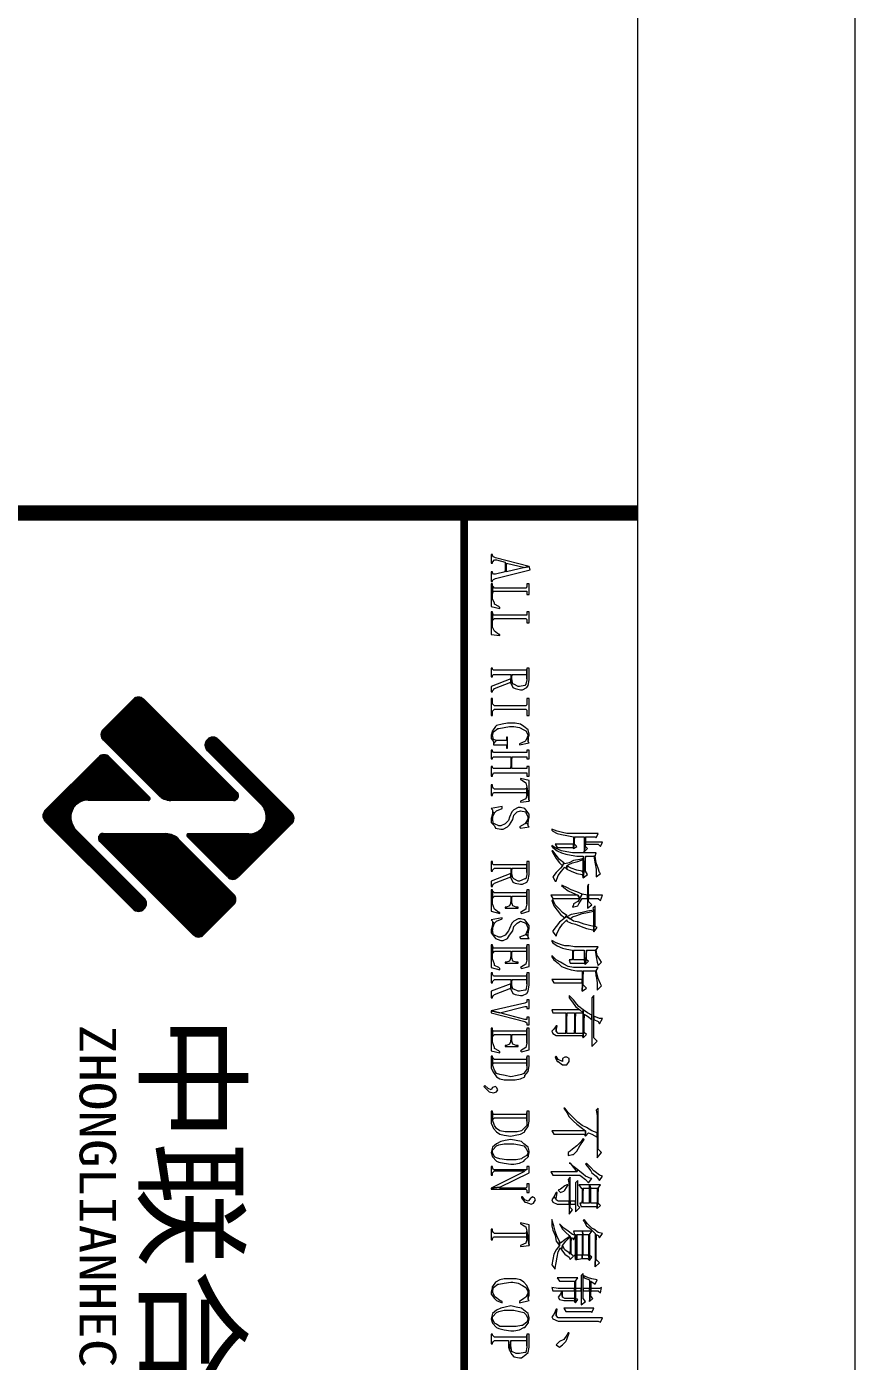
# Model space of a CAD drawing. Header units: millimetres. Extents: x -53295381 to 181933601, y -165 to 204541444.
# Drawn here: x 52267383 to 52286444, y 20964437 to 20995152 of the extents above; entities that cross this region are included whole.
import ezdxf

# ---------------------------------------------------------------- set-up
doc = ezdxf.new("R2010")
doc.units = ezdxf.units.MM
doc.header["$LTSCALE"] = 1000
doc.layers.add('PUB_TITLE', color=7, linetype='Continuous', lineweight=20)
doc.styles.add('图标黑体', font='simhei.ttf', dxfattribs={"width": 0.7})

# ---------------------------------------------------------------- blocks, each defined once
blk = doc.blocks.new('中联合创')
h = blk.add_hatch()
h.set_pattern_fill('ANSI31', color=140, scale=50, angle=359.98)
h.set_pattern_definition([(44.98, (-59145.75, -52060.4), (-56.107005, 56.14619), [])])
h.paths.add_polyline_path([(96680, -294568, 0.414214), (95973, -294568), (90944, -299594, 0.414214), (90943, -300333, 0.414222), (91681, -300333), (95378, -296639, -0.66944), (97426, -297493), (97410, -301633, 0.66944), (97581, -301704), (100345, -298942, 0.414214), (100345, -298235)])
h.paths.add_polyline_path([(95099, -298522, 0.66944), (94587, -298309), (88195, -304696, 0.414214), (88195, -305403), (90242, -307452, 0.414214), (90949, -307452), (94731, -303673, 0.198007), (95082, -302829)])
h = blk.add_hatch()
h.set_pattern_fill('ANSI31', color=152, scale=50)
h.set_pattern_definition([(45, (-59145.75, -52060.4), (-56.1266, 56.1266), [])])
h.paths.add_polyline_path([(102244, -298550, 0.414214), (101537, -298550), (97756, -302329, 0.198007), (97404, -303173), (97388, -307480, 0.66944), (97900, -307693), (104291, -301306, 0.414214), (104291, -300599)])
h.paths.add_polyline_path([(95076, -304369, 0.66944), (94906, -304298), (92142, -307060, 0.414214), (92142, -307767), (95806, -311434, 0.414214), (96514, -311434), (102532, -305420, 0.414214), (102532, -304681, 0.414222), (101794, -304680), (97109, -309363, -0.66944), (95061, -308509)])
at = {"color": 140}
for p, q in [((95973, -294568), (90944, -299594)), ((96680, -294568), (100345, -298235)), ((95378, -296639), (91681, -300333)), ((97426, -297493), (97410, -301633)), ((94587, -298309), (88195, -304696)), ((95099, -298522), (95082, -302829)), ((100345, -298942), (97581, -301704)), ((90943, -300333), (90943, -300333)), ((90949, -307452), (94731, -303673)), ((88195, -305403), (90242, -307452))]:
    blk.add_line(p, q, dxfattribs=at)
at = {"color": 152}
for p, q in [((101537, -298550), (97756, -302329)), ((104291, -300599), (102244, -298550)), ((97900, -307693), (104291, -301306)), ((97388, -307480), (97404, -303173)), ((92142, -307060), (94906, -304298)), ((95061, -308509), (95076, -304369)), ((97109, -309363), (101794, -304680)), ((96514, -311434), (102532, -305420)), ((101543, -305669), (101543, -305669)), ((95806, -311434), (92142, -307767))]:
    blk.add_line(p, q, dxfattribs=at)
at = {"color": 140}
for centre, radius, start, end in [((96326, -294921), 500, 44.98059, 134.98059), ((96226, -297488), 1200, 359.78089, 134.98059), ((94799, -298521), 300, 359.78089, 134.98059), ((99991, -298589), 500, 314.98059, 44.98059), ((91313, -299963), 522, 134.98059, 224.98059), ((91313, -299964), 522, 224.98059, 314.98059), ((97510, -301633), 100, 179.78089, 314.98059), ((93882, -302824), 1200, 314.98059, 359.78089), ((88549, -305050), 500, 134.98059, 224.98059), ((90596, -307098), 500, 224.98059, 314.98059)]:
    blk.add_arc(centre, radius, start, end, dxfattribs=at)
at = {"color": 152}
for centre, radius, start, end in [((101891, -298904), 500, 44.98059, 134.98059), ((103938, -300952), 500, 314.98059, 44.98059), ((98604, -303178), 1200, 134.98059, 179.78089), ((94976, -304369), 100, 359.78089, 134.98059), ((102163, -305050), 522, 44.98059, 134.98059), ((102163, -305050), 522, 314.98059, 44.98059), ((92495, -307413), 500, 134.98059, 224.98059), ((97688, -307481), 300, 179.78089, 314.98059), ((96261, -308514), 1200, 179.78089, 314.98059), ((96160, -311081), 500, 224.98059, 314.98059)]:
    blk.add_arc(centre, radius, start, end, dxfattribs=at)
at = {"layer": 'PUB_TITLE', "style": '图标黑体'}
for s, height, width, p in [('中联合创', 6000, 1.06, (109801, -304400)), ('ZHONGLIANHECHUANG', 2500, 1.15, (110471, -309084))]:
    blk.add_text(s, height=height, dxfattribs=dict(at, width=width)).set_placement(p)
blk = doc.blocks.new('6.0f')
at = {"layer": 'PUB_TITLE'}
for p, q in [((50783407.3, 21034825.1), (50783407.3, 21109075.1)), ((50782407.3, 21035825.1), (50782407.3, 21106575.1))]:
    blk.add_line(p, q, dxfattribs=at)
for points, const_width in [([(50782407.3, 21041825.1), (50742407.3, 21041825.1)], 70), ([(50781607.3, 21041825.1), (50781607.3, 21035825.1)], 35)]:
    blk.add_lwpolyline(points, dxfattribs=dict(at, const_width=const_width))
for points in [[(50742407.3, 21041825.1), (50742407.3, 21035825.1), (50782407.3, 21035825.1), (50782407.3, 21041825.1)], [(50781607.3, 21041825.1), (50781607.3, 21035825.1), (50782407.3, 21035825.1), (50782407.3, 21041825.1)]]:
    blk.add_lwpolyline(points, close=True, dxfattribs=at)
at = {"layer": 'PUB_TITLE', "lineweight": 0}
for points in [[(50781906.5, 21041579.3), (50781752.2, 21041619.1), (50781742.2, 21041624.1), (50781737.3, 21041629.1), (50781737.3, 21041634), (50781732.3, 21041634), (50781732.3, 21041594.2), (50781737.3, 21041594.2), (50781737.3, 21041599.2), (50781747.2, 21041609.2), (50781757.2, 21041609.2), (50781797, 21041599.2), (50781797, 21041554.4), (50781802, 21041594.2), (50781886.5, 21041574.3), (50781886.5, 21041574.3)], [(50781911.4, 21041564.4), (50781906.5, 21041579.3), (50781886.5, 21041574.3), (50781802, 21041554.4), (50781802, 21041594.2), (50781797, 21041554.4), (50781752.2, 21041544.5), (50781742.2, 21041544.5), (50781737.3, 21041549.4), (50781737.3, 21041554.4), (50781732.3, 21041554.4), (50781732.3, 21041509.6), (50781737.3, 21041509.6), (50781737.3, 21041514.6), (50781742.2, 21041519.6), (50781752.2, 21041524.6)], [(50781772.1, 21041390.2), (50781767.1, 21041395.2), (50781747.2, 21041405.1), (50781747.2, 21041410.1), (50781737.3, 21041430), (50781737.3, 21041454.9), (50781737.3, 21041489.7), (50781737.3, 21041499.7), (50781732.3, 21041499.7), (50781732.3, 21041395.2), (50781772.1, 21041385.2)], [(50781906.5, 21041449.9), (50781906.5, 21041499.7), (50781896.5, 21041499.7), (50781896.5, 21041489.7), (50781896.5, 21041484.8), (50781891.5, 21041479.8), (50781747.2, 21041479.8), (50781742.2, 21041484.8), (50781737.3, 21041489.7), (50781737.3, 21041454.9), (50781742.2, 21041464.9), (50781747.2, 21041464.9), (50781891.5, 21041464.9), (50781896.5, 21041464.9), (50781896.5, 21041454.9), (50781896.5, 21041449.9)], [(50781772.1, 21041265.8), (50781767.1, 21041265.8), (50781747.2, 21041280.7), (50781747.2, 21041280.7), (50781737.3, 21041300.6), (50781737.3, 21041330.5), (50781737.3, 21041365.3), (50781737.3, 21041370.3), (50781732.3, 21041370.3), (50781732.3, 21041265.8), (50781772.1, 21041260.8)], [(50781906.5, 21041320.5), (50781906.5, 21041370.3), (50781896.5, 21041370.3), (50781896.5, 21041365.3), (50781896.5, 21041355.4), (50781891.5, 21041355.4), (50781747.2, 21041355.4), (50781742.2, 21041355.4), (50781737.3, 21041365.3), (50781737.3, 21041330.5), (50781742.2, 21041335.5), (50781747.2, 21041340.4), (50781891.5, 21041340.4), (50781896.5, 21041335.5), (50781896.5, 21041330.5), (50781896.5, 21041320.5)], [(50781896.5, 21041106.6), (50781896.5, 21041101.6), (50781891.5, 21041101.6), (50781747.2, 21041101.6), (50781742.2, 21041101.6), (50781737.3, 21041106.6), (50781737.3, 21041111.5), (50781732.3, 21041111.5), (50781732.3, 21041071.7), (50781737.3, 21041071.7), (50781737.3, 21041076.7), (50781742.2, 21041081.7), (50781747.2, 21041081.7), (50781821.9, 21041081.7), (50781821.9, 21041061.8), (50781821.9, 21041046.9), (50781821.9, 21041041.9), (50781826.8, 21041081.7), (50781891.5, 21041081.7), (50781896.5, 21041081.7), (50781896.5, 21041076.7), (50781896.5, 21041061.8)], [(50781821.9, 21041046.9), (50781821.9, 21041061.8), (50781732.3, 21041027), (50781732.3, 21041002.1), (50781737.3, 21041002.1), (50781737.3, 21041007), (50781742.2, 21041012), (50781747.2, 21041017)], [(50781906.5, 21041056.8), (50781906.5, 21041111.5), (50781896.5, 21041111.5), (50781896.5, 21041106.6), (50781896.5, 21041061.8), (50781896.5, 21041056.8), (50781891.5, 21041036.9), (50781886.5, 21041031.9), (50781861.7, 21041027), (50781856.7, 21041027), (50781836.8, 21041036.9), (50781831.8, 21041036.9), (50781826.8, 21041061.8), (50781826.8, 21041081.7), (50781821.9, 21041041.9), (50781831.8, 21041022), (50781841.8, 21041017), (50781866.6, 21041012), (50781876.6, 21041012), (50781896.5, 21041022), (50781901.5, 21041031.9)], [(50781906.5, 21040892.6), (50781906.5, 21040972.2), (50781896.5, 21040972.2), (50781896.5, 21040947.3), (50781896.5, 21040942.4), (50781891.5, 21040937.4), (50781747.2, 21040937.4), (50781742.2, 21040942.4), (50781737.3, 21040947.3), (50781737.3, 21040972.2), (50781732.3, 21040972.2), (50781732.3, 21040892.6), (50781737.3, 21040892.6), (50781737.3, 21040912.5), (50781742.2, 21040917.5), (50781747.2, 21040922.5), (50781891.5, 21040922.5), (50781896.5, 21040917.5), (50781896.5, 21040912.5), (50781896.5, 21040892.6)], [(50781757.2, 21040778.1), (50781742.2, 21040783.1), (50781737.3, 21040803), (50781737.3, 21040822.9), (50781732.3, 21040803), (50781732.3, 21040788.1), (50781742.2, 21040773.2), (50781742.2, 21040773.2), (50781742.2, 21040763.2)], [(50781906.5, 21040803), (50781906.5, 21040808), (50781901.5, 21040827.9), (50781881.6, 21040842.8), (50781866.6, 21040852.8), (50781841.8, 21040857.8), (50781816.9, 21040857.8), (50781806.9, 21040857.8), (50781782, 21040852.8), (50781757.2, 21040847.8), (50781752.2, 21040842.8), (50781737.3, 21040822.9), (50781737.3, 21040803), (50781742.2, 21040818), (50781762.1, 21040832.9), (50781767.1, 21040832.9), (50781792, 21040837.9), (50781816.9, 21040842.8), (50781836.8, 21040842.8), (50781861.7, 21040837.9), (50781881.6, 21040827.9), (50781891.5, 21040822.9), (50781901.5, 21040803), (50781901.5, 21040778.1), (50781901.5, 21040788.1)], [(50781806.9, 21040743.3), (50781806.9, 21040793.1), (50781802, 21040793.1), (50781802, 21040788.1), (50781802, 21040778.1), (50781792, 21040778.1), (50781757.2, 21040778.1), (50781742.2, 21040763.2), (50781742.2, 21040758.2), (50781792, 21040758.2), (50781802, 21040758.2), (50781802, 21040748.3), (50781802, 21040743.3)], [(50781906.5, 21040768.2), (50781901.5, 21040773.2), (50781901.5, 21040778.1), (50781901.5, 21040803), (50781901.5, 21040803), (50781891.5, 21040778.1), (50781886.5, 21040773.2), (50781861.7, 21040763.2), (50781861.7, 21040758.2)], [(50781906.5, 21040693.5), (50781906.5, 21040733.4), (50781896.5, 21040733.4), (50781896.5, 21040733.4), (50781896.5, 21040723.4), (50781891.5, 21040723.4), (50781747.2, 21040723.4), (50781742.2, 21040723.4), (50781737.3, 21040728.4), (50781737.3, 21040733.4), (50781732.3, 21040733.4), (50781732.3, 21040693.5), (50781737.3, 21040693.5), (50781737.3, 21040698.5), (50781742.2, 21040703.5), (50781747.2, 21040703.5), (50781821.9, 21040703.5), (50781821.9, 21040648.8), (50781826.8, 21040703.5), (50781891.5, 21040703.5), (50781896.5, 21040703.5), (50781896.5, 21040693.5), (50781896.5, 21040693.5)], [(50781906.5, 21040613.9), (50781906.5, 21040658.7), (50781896.5, 21040658.7), (50781896.5, 21040658.7), (50781896.5, 21040648.8), (50781891.5, 21040648.8), (50781826.8, 21040648.8), (50781826.8, 21040703.5), (50781821.9, 21040648.8), (50781747.2, 21040648.8), (50781742.2, 21040648.8), (50781737.3, 21040653.7), (50781737.3, 21040658.7), (50781732.3, 21040658.7), (50781732.3, 21040613.9), (50781737.3, 21040613.9), (50781737.3, 21040618.9), (50781742.2, 21040628.9), (50781747.2, 21040628.9), (50781891.5, 21040628.9), (50781896.5, 21040628.9), (50781896.5, 21040618.9), (50781896.5, 21040613.9)], [(50781896.5, 21040564.2), (50781896.5, 21040559.2), (50781886.5, 21040554.2), (50781747.2, 21040554.2), (50781742.2, 21040559.2), (50781737.3, 21040564.2), (50781737.3, 21040574.1), (50781732.3, 21040574.1), (50781732.3, 21040524.4), (50781737.3, 21040524.4), (50781737.3, 21040529.3), (50781742.2, 21040539.3), (50781747.2, 21040539.3), (50781886.5, 21040539.3), (50781896.5, 21040539.3), (50781896.5, 21040529.3)], [(50781906.5, 21040499.5), (50781906.5, 21040594), (50781866.6, 21040604), (50781866.6, 21040599), (50781876.6, 21040594), (50781891.5, 21040584.1), (50781896.5, 21040564.2)], [(50781906.5, 21040499.5), (50781896.5, 21040564.2), (50781896.5, 21040529.3), (50781891.5, 21040509.4), (50781891.5, 21040509.4), (50781866.6, 21040499.5), (50781866.6, 21040494.5)], [(50781782, 21040464.6), (50781782, 21040474.6), (50781732.3, 21040464.6), (50781737.3, 21040459.7), (50781737.3, 21040449.7), (50781747.2, 21040444.7), (50781757.2, 21040454.7)], [(50781906.5, 21040424.8), (50781906.5, 21040439.8), (50781891.5, 21040459.7), (50781886.5, 21040464.6), (50781866.6, 21040469.6), (50781856.7, 21040469.6), (50781836.8, 21040459.7), (50781826.8, 21040449.7), (50781816.9, 21040424.8), (50781811.9, 21040409.9), (50781797, 21040395), (50781777.1, 21040385), (50781767.1, 21040385), (50781747.2, 21040395), (50781742.2, 21040395), (50781737.3, 21040419.9), (50781737.3, 21040439.8), (50781732.3, 21040419.9), (50781732.3, 21040400), (50781747.2, 21040385), (50781752.2, 21040375.1), (50781777.1, 21040370.1), (50781787, 21040370.1), (50781806.9, 21040380.1), (50781816.9, 21040390), (50781831.8, 21040414.9), (50781836.8, 21040434.8), (50781851.7, 21040449.7), (50781866.6, 21040454.7), (50781891.5, 21040449.7), (50781891.5, 21040444.7), (50781901.5, 21040424.8), (50781901.5, 21040404.9)], [(50781747.2, 21040444.7), (50781737.3, 21040449.7), (50781737.3, 21040439.8), (50781737.3, 21040419.9), (50781737.3, 21040424.8)], [(50781906.5, 21040380.1), (50781901.5, 21040385), (50781901.5, 21040390), (50781891.5, 21040400), (50781886.5, 21040395), (50781861.7, 21040380.1), (50781866.6, 21040375.1)], [(50781901.5, 21040404.9), (50781901.5, 21040424.8), (50781901.5, 21040419.9), (50781891.5, 21040400), (50781901.5, 21040390)], [(50782224.9, 21040350.2), (50782215, 21040350.2), (50782190.1, 21040350.2), (50782155.3, 21040350.2), (50782150.3, 21040350.2), (50782125.4, 21040350.2), (50782100.5, 21040350.2), (50782080.6, 21040350.2), (50782060.7, 21040355.2), (50782035.8, 21040360.1), (50782011, 21040370.1), (50782011, 21040365.1), (50782015.9, 21040360.1), (50782035.8, 21040350.2), (50782055.7, 21040345.2), (50782080.6, 21040340.2), (50782110.5, 21040335.3), (50782110.5, 21040300.4), (50782110.5, 21040280.5), (50782115.5, 21040335.3), (50782160.2, 21040335.3), (50782160.2, 21040265.6), (50782165.2, 21040300.4), (50782165.2, 21040335.3), (50782210, 21040335.3), (50782215, 21040330.3)], [(50782125.4, 21040290.5), (50782115.5, 21040300.4), (50782115.5, 21040335.3), (50782110.5, 21040280.5)], [(50782244.8, 21040310.4), (50782239.9, 21040310.4), (50782224.9, 21040310.4), (50782195.1, 21040310.4), (50782165.2, 21040310.4), (50782165.2, 21040335.3), (50782165.2, 21040300.4), (50782224.9, 21040300.4), (50782234.9, 21040290.5)], [(50782215, 21040260.6), (50782200, 21040260.6), (50782175.2, 21040260.6), (50782150.3, 21040260.6), (50782130.4, 21040260.6), (50782105.5, 21040260.6), (50782080.6, 21040265.6), (50782080.6, 21040265.6), (50782055.7, 21040270.6), (50782030.9, 21040280.5), (50782011, 21040295.5), (50782011, 21040290.5), (50782015.9, 21040285.5), (50782035.8, 21040270.6), (50782055.7, 21040260.6), (50782075.6, 21040255.6), (50782100.5, 21040250.7), (50782125.4, 21040245.7), (50782155.3, 21040245.7), (50782155.3, 21040235.7), (50782155.3, 21040146.2), (50782165.2, 21040245.7), (50782205, 21040245.7), (50782205, 21040245.7), (50782210, 21040245.7)], [(50782065.7, 21040215.8), (50782045.8, 21040230.8), (50782030.9, 21040250.7), (50782015.9, 21040270.6), (50782011, 21040270.6), (50782015.9, 21040260.6), (50782030.9, 21040235.7), (50782045.8, 21040215.8), (50782060.7, 21040200.9)], [(50782110.5, 21040280.5), (50782110.5, 21040300.4), (50782025.9, 21040300.4), (50782035.8, 21040285.5), (50782045.8, 21040285.5), (50782070.7, 21040285.5), (50782105.5, 21040285.5)], [(50782175.2, 21040280.5), (50782165.2, 21040290.5), (50782165.2, 21040300.4), (50782160.2, 21040265.6)], [(50781896.5, 21040210.9), (50781896.5, 21040205.9), (50781891.5, 21040205.9), (50781747.2, 21040205.9), (50781742.2, 21040205.9), (50781737.3, 21040210.9), (50781737.3, 21040220.8), (50781732.3, 21040220.8), (50781732.3, 21040176), (50781737.3, 21040176), (50781737.3, 21040181), (50781742.2, 21040186), (50781747.2, 21040191), (50781821.9, 21040191), (50781821.9, 21040166.1), (50781821.9, 21040151.1), (50781821.9, 21040146.2), (50781826.8, 21040191), (50781891.5, 21040191), (50781896.5, 21040186), (50781896.5, 21040181), (50781896.5, 21040171.1)], [(50781906.5, 21040161.1), (50781906.5, 21040220.8), (50781896.5, 21040220.8), (50781896.5, 21040210.9), (50781896.5, 21040171.1), (50781896.5, 21040161.1), (50781891.5, 21040141.2), (50781886.5, 21040141.2), (50781861.7, 21040131.2), (50781856.7, 21040131.2), (50781836.8, 21040141.2), (50781831.8, 21040146.2), (50781826.8, 21040166.1), (50781826.8, 21040191), (50781821.9, 21040146.2), (50781831.8, 21040126.3), (50781841.8, 21040121.3), (50781866.6, 21040116.3), (50781876.6, 21040116.3), (50781896.5, 21040126.3), (50781901.5, 21040136.2)], [(50782155.3, 21040235.7), (50782140.3, 21040230.8), (50782110.5, 21040225.8), (50782090.6, 21040215.8), (50782070.7, 21040210.9), (50782065.7, 21040215.8), (50782060.7, 21040200.9), (50782050.8, 21040191), (50782030.9, 21040171.1), (50782015.9, 21040151.1), (50782015.9, 21040151.1), (50782025.9, 21040131.2), (50782030.9, 21040131.2), (50782040.8, 21040156.1), (50782055.7, 21040176), (50782070.7, 21040195.9), (50782080.6, 21040186), (50782080.6, 21040200.9), (50782085.6, 21040205.9), (50782105.5, 21040215.8), (50782130.4, 21040220.8), (50782155.3, 21040230.8), (50782155.3, 21040171.1)], [(50782155.3, 21040146.2), (50782155.3, 21040235.7), (50782155.3, 21040171.1), (50782150.3, 21040176), (50782125.4, 21040181), (50782100.5, 21040191), (50782080.6, 21040200.9), (50782080.6, 21040186), (50782100.5, 21040176), (50782125.4, 21040166.1), (50782150.3, 21040161.1)], [(50782175.2, 21040161.1), (50782165.2, 21040176), (50782165.2, 21040245.7), (50782155.3, 21040146.2)], [(50782234.9, 21040166.1), (50782229.9, 21040171.1), (50782224.9, 21040191), (50782215, 21040215.8), (50782210, 21040245.7), (50782205, 21040245.7), (50782210, 21040210.9), (50782215, 21040186), (50782215, 21040171.1), (50782215, 21040151.1)], [(50781821.9, 21040151.1), (50781821.9, 21040166.1), (50781732.3, 21040131.2), (50781732.3, 21040106.4), (50781737.3, 21040106.4), (50781737.3, 21040111.3), (50781742.2, 21040116.3), (50781747.2, 21040121.3)], [(50781772.1, 21039986.9), (50781767.1, 21039986.9), (50781747.2, 21040001.9), (50781747.2, 21040001.9), (50781737.3, 21040026.7), (50781737.3, 21040051.6), (50781737.3, 21040086.5), (50781737.3, 21040091.4), (50781732.3, 21040091.4), (50781732.3, 21039991.9), (50781772.1, 21039982)], [(50781896.5, 21040086.5), (50781896.5, 21040081.5), (50781891.5, 21040076.5), (50781747.2, 21040076.5), (50781742.2, 21040081.5), (50781737.3, 21040086.5), (50781737.3, 21040051.6), (50781742.2, 21040056.6), (50781747.2, 21040061.6), (50781821.9, 21040061.6), (50781821.9, 21040031.7), (50781826.8, 21040061.6), (50781891.5, 21040061.6), (50781896.5, 21040056.6), (50781896.5, 21040051.6), (50781896.5, 21040026.7)], [(50781906.5, 21039991.9), (50781906.5, 21040091.4), (50781896.5, 21040091.4), (50781896.5, 21040086.5), (50781896.5, 21040026.7), (50781891.5, 21040006.8), (50781891.5, 21040001.9), (50781866.6, 21039986.9), (50781871.6, 21039982)], [(50782150.3, 21040071.5), (50782125.4, 21040081.5), (50782100.5, 21040091.4), (50782080.6, 21040101.4), (50782060.7, 21040111.3), (50782055.7, 21040111.3), (50782065.7, 21040101.4), (50782085.6, 21040086.5), (50782105.5, 21040076.5), (50782130.4, 21040066.6), (50782140.3, 21040051.6)], [(50782175.2, 21040051.6), (50782175.2, 21040066.6), (50782175.2, 21040066.6), (50782150.3, 21040071.5), (50782140.3, 21040051.6), (50782130.4, 21040036.7), (50782110.5, 21040026.7), (50782110.5, 21040021.8), (50782105.5, 21040011.8), (50782105.5, 21040011.8), (50782130.4, 21040016.8), (50782135.4, 21040026.7), (50782150.3, 21040051.6)], [(50782195.1, 21040021.8), (50782180.1, 21040036.7), (50782180.1, 21040051.6), (50782180.1, 21040066.6), (50782180.1, 21040116.3), (50782175.2, 21040106.4), (50782175.2, 21040096.4), (50782175.2, 21040066.6), (50782175.2, 21040051.6), (50782175.2, 21040006.8)], [(50781856.7, 21040006.8), (50781856.7, 21040011.8), (50781846.7, 21040011.8), (50781831.8, 21040016.8), (50781826.8, 21040031.7), (50781826.8, 21040061.6), (50781821.9, 21040031.7), (50781816.9, 21040016.8), (50781802, 21040011.8), (50781797, 21040011.8), (50781797, 21040006.8)], [(50782140.3, 21040051.6), (50782130.4, 21040066.6), (50782105.5, 21040066.6), (50782075.6, 21040066.6), (50782050.8, 21040066.6), (50782025.9, 21040066.6), (50782006, 21040066.6), (50782015.9, 21040051.6), (50782015.9, 21040051.6), (50782025.9, 21040051.6), (50782045.8, 21040051.6), (50782070.7, 21040051.6), (50782105.5, 21040051.6)], [(50782080.6, 21039972), (50782060.7, 21039986.9), (50782045.8, 21040001.9), (50782025.9, 21040021.8), (50782015.9, 21040046.6), (50782011, 21040041.7), (50782011, 21040041.7), (50782020.9, 21040016.8), (50782035.8, 21039996.9), (50782050.8, 21039977), (50782070.7, 21039962.1)], [(50782244.8, 21040066.6), (50782229.9, 21040066.6), (50782205, 21040066.6), (50782180.1, 21040066.6), (50782180.1, 21040051.6), (50782224.9, 21040051.6), (50782234.9, 21040041.7)], [(50782219.9, 21039917.3), (50782210, 21039922.2), (50782210, 21040016.8), (50782200, 21040006.8), (50782205, 21039996.9), (50782205, 21039897.4)], [(50781782, 21039957.1), (50781782, 21039962.1), (50781732.3, 21039952.1), (50781737.3, 21039947.1), (50781737.3, 21039942.2), (50781747.2, 21039937.2), (50781757.2, 21039947.1)], [(50781906.5, 21039912.3), (50781906.5, 21039927.2), (50781891.5, 21039947.1), (50781886.5, 21039952.1), (50781866.6, 21039957.1), (50781856.7, 21039957.1), (50781836.8, 21039947.1), (50781826.8, 21039937.2), (50781816.9, 21039912.3), (50781811.9, 21039902.3), (50781797, 21039882.4), (50781777.1, 21039872.5), (50781767.1, 21039872.5), (50781747.2, 21039882.4), (50781742.2, 21039882.4), (50781737.3, 21039907.3), (50781737.3, 21039927.2), (50781732.3, 21039907.3), (50781732.3, 21039892.4), (50781747.2, 21039872.5), (50781752.2, 21039867.5), (50781777.1, 21039857.6), (50781787, 21039857.6), (50781806.9, 21039867.5), (50781816.9, 21039882.4), (50781831.8, 21039902.3), (50781836.8, 21039922.2), (50781851.7, 21039937.2), (50781866.6, 21039947.1), (50781891.5, 21039937.2), (50781891.5, 21039937.2), (50781901.5, 21039912.3), (50781901.5, 21039892.4)], [(50782205, 21039897.4), (50782205, 21039996.9), (50782205, 21039922.2), (50782185.1, 21039927.2), (50782160.2, 21039932.2), (50782135.4, 21039942.2), (50782110.5, 21039947.1), (50782095.5, 21039957.1), (50782080.6, 21039967), (50782080.6, 21039972), (50782070.7, 21039962.1), (50782065.7, 21039957.1), (50782045.8, 21039942.2), (50782030.9, 21039922.2), (50782015.9, 21039902.3), (50782015.9, 21039897.4), (50782030.9, 21039877.5), (50782030.9, 21039877.5), (50782035.8, 21039892.4), (50782045.8, 21039912.3), (50782060.7, 21039932.2), (50782080.6, 21039952.1), (50782080.6, 21039947.1), (50782100.5, 21039937.2), (50782120.4, 21039932.2), (50782145.3, 21039922.2), (50782170.2, 21039912.3), (50782200, 21039907.3)], [(50782205, 21039996.9), (50782205, 21039996.9), (50782175.2, 21039991.9), (50782150.3, 21039986.9), (50782125.4, 21039982), (50782100.5, 21039977), (50782080.6, 21039967), (50782095.5, 21039957.1), (50782105.5, 21039967), (50782125.4, 21039972), (50782150.3, 21039982), (50782175.2, 21039986.9), (50782205, 21039991.9), (50782205, 21039922.2)], [(50781747.2, 21039937.2), (50781737.3, 21039942.2), (50781737.3, 21039927.2), (50781737.3, 21039907.3), (50781737.3, 21039912.3)], [(50781906.5, 21039867.5), (50781901.5, 21039872.5), (50781901.5, 21039877.5), (50781891.5, 21039887.4), (50781886.5, 21039882.4), (50781861.7, 21039872.5), (50781866.6, 21039867.5)], [(50781901.5, 21039892.4), (50781901.5, 21039912.3), (50781901.5, 21039912.3), (50781891.5, 21039887.4), (50781901.5, 21039877.5)], [(50781772.1, 21039728.2), (50781767.1, 21039733.2), (50781747.2, 21039743.1), (50781747.2, 21039748.1), (50781737.3, 21039773), (50781737.3, 21039797.8), (50781737.3, 21039832.7), (50781737.3, 21039837.7), (50781732.3, 21039837.7), (50781732.3, 21039733.2), (50781772.1, 21039723.2)], [(50781896.5, 21039832.7), (50781896.5, 21039822.7), (50781891.5, 21039822.7), (50781747.2, 21039822.7), (50781742.2, 21039822.7), (50781737.3, 21039832.7), (50781737.3, 21039797.8), (50781742.2, 21039802.8), (50781747.2, 21039807.8), (50781821.9, 21039807.8), (50781821.9, 21039777.9), (50781826.8, 21039807.8), (50781891.5, 21039807.8), (50781896.5, 21039802.8), (50781896.5, 21039797.8), (50781896.5, 21039768)], [(50781906.5, 21039738.1), (50781906.5, 21039837.7), (50781896.5, 21039837.7), (50781896.5, 21039832.7), (50781896.5, 21039768), (50781891.5, 21039748.1), (50781891.5, 21039748.1), (50781866.6, 21039733.2), (50781871.6, 21039728.2)], [(50782224.9, 21039827.7), (50782210, 21039827.7), (50782185.1, 21039827.7), (50782150.3, 21039827.7), (50782145.3, 21039827.7), (50782115.5, 21039827.7), (50782090.6, 21039832.7), (50782070.7, 21039832.7), (50782055.7, 21039837.7), (50782030.9, 21039847.6), (50782011, 21039857.6), (50782011, 21039852.6), (50782015.9, 21039847.6), (50782035.8, 21039832.7), (50782060.7, 21039822.7), (50782080.6, 21039817.7), (50782105.5, 21039812.8), (50782105.5, 21039768), (50782110.5, 21039812.8), (50782160.2, 21039812.8), (50782160.2, 21039768), (50782165.2, 21039748.1), (50782170.2, 21039812.8), (50782210, 21039812.8), (50782215, 21039812.8)], [(50781856.7, 21039753.1), (50781856.7, 21039758), (50781846.7, 21039758), (50781831.8, 21039763), (50781826.8, 21039777.9), (50781826.8, 21039807.8), (50781821.9, 21039777.9), (50781816.9, 21039763), (50781802, 21039758), (50781797, 21039758), (50781797, 21039753.1)], [(50782224.9, 21039733.2), (50782215, 21039733.2), (50782190.1, 21039733.2), (50782165.2, 21039733.2), (50782140.3, 21039733.2), (50782135.4, 21039733.2), (50782110.5, 21039733.2), (50782085.6, 21039738.1), (50782065.7, 21039748.1), (50782050.8, 21039758), (50782030.9, 21039768), (50782011, 21039787.9), (50782011, 21039782.9), (50782020.9, 21039768), (50782040.8, 21039753.1), (50782055.7, 21039738.1), (50782080.6, 21039728.2), (50782100.5, 21039723.2), (50782125.4, 21039718.2), (50782150.3, 21039718.2), (50782150.3, 21039678.4), (50782150.3, 21039663.5), (50782150.3, 21039623.7), (50782155.3, 21039718.2), (50782210, 21039718.2), (50782215, 21039693.3), (50782215, 21039718.2)], [(50782165.2, 21039748.1), (50782160.2, 21039768), (50782110.5, 21039768), (50782110.5, 21039812.8), (50782105.5, 21039768), (50782090.6, 21039768), (50782095.5, 21039753.1), (50782105.5, 21039753.1), (50782125.4, 21039753.1), (50782160.2, 21039753.1)], [(50782180.1, 21039763), (50782170.2, 21039768), (50782170.2, 21039812.8), (50782165.2, 21039748.1)], [(50782239.9, 21039758), (50782239.9, 21039758), (50782224.9, 21039782.9), (50782219.9, 21039787.9), (50782215, 21039812.8), (50782210, 21039812.8), (50782215, 21039782.9), (50782219.9, 21039758), (50782224.9, 21039743.1)], [(50781896.5, 21039703.3), (50781896.5, 21039693.3), (50781891.5, 21039693.3), (50781747.2, 21039693.3), (50781742.2, 21039693.3), (50781737.3, 21039703.3), (50781737.3, 21039708.3), (50781732.3, 21039708.3), (50781732.3, 21039663.5), (50781737.3, 21039663.5), (50781737.3, 21039668.5), (50781742.2, 21039673.4), (50781747.2, 21039678.4), (50781821.9, 21039678.4), (50781821.9, 21039658.5), (50781821.9, 21039638.6), (50781821.9, 21039633.6), (50781826.8, 21039678.4), (50781891.5, 21039678.4), (50781896.5, 21039673.4), (50781896.5, 21039668.5), (50781896.5, 21039658.5)], [(50781906.5, 21039653.5), (50781906.5, 21039708.3), (50781896.5, 21039708.3), (50781896.5, 21039703.3), (50781896.5, 21039658.5), (50781896.5, 21039653.5), (50781891.5, 21039628.7), (50781886.5, 21039628.7), (50781861.7, 21039623.7), (50781856.7, 21039623.7), (50781836.8, 21039633.6), (50781831.8, 21039633.6), (50781826.8, 21039653.5), (50781826.8, 21039678.4), (50781821.9, 21039633.6), (50781831.8, 21039613.7), (50781841.8, 21039608.7), (50781866.6, 21039603.8), (50781876.6, 21039603.8), (50781896.5, 21039613.7), (50781901.5, 21039623.7)], [(50782170.2, 21039638.6), (50782155.3, 21039653.5), (50782155.3, 21039718.2), (50782150.3, 21039623.7)], [(50782239.9, 21039648.6), (50782234.9, 21039658.5), (50782224.9, 21039683.4), (50782215, 21039718.2), (50782215, 21039693.3), (50782219.9, 21039663.5), (50782219.9, 21039638.6), (50782219.9, 21039628.7)], [(50781821.9, 21039638.6), (50781821.9, 21039658.5), (50781732.3, 21039623.7), (50781732.3, 21039593.8), (50781737.3, 21039593.8), (50781737.3, 21039598.8), (50781742.2, 21039603.8), (50781747.2, 21039608.7)], [(50782150.3, 21039663.5), (50782150.3, 21039678.4), (50782065.7, 21039678.4), (50782060.7, 21039678.4), (50782035.8, 21039678.4), (50782011, 21039678.4), (50782020.9, 21039663.5), (50782025.9, 21039663.5), (50782050.8, 21039663.5)], [(50781906.5, 21039544.1), (50781906.5, 21039583.9), (50781896.5, 21039583.9), (50781896.5, 21039578.9), (50781896.5, 21039573.9), (50781886.5, 21039568.9), (50781732.3, 21039534.1), (50781772.1, 21039524.2), (50781886.5, 21039554), (50781896.5, 21039554), (50781896.5, 21039544.1), (50781896.5, 21039544.1)], [(50782155.3, 21039539.1), (50782135.4, 21039554), (50782125.4, 21039564), (50782110.5, 21039583.9), (50782090.6, 21039603.8), (50782090.6, 21039598.8), (50782090.6, 21039593.8), (50782105.5, 21039573.9), (50782120.4, 21039554), (50782140.3, 21039539.1), (50782155.3, 21039524.2), (50782155.3, 21039429.6)], [(50782219.9, 21039394.8), (50782205, 21039409.7), (50782205, 21039494.3), (50782205, 21039509.2), (50782205, 21039603.8), (50782195.1, 21039593.8), (50782195.1, 21039568.9), (50782195.1, 21039514.2), (50782195.1, 21039494.3), (50782195.1, 21039369.9)], [(50781906.5, 21039469.4), (50781906.5, 21039504.2), (50781896.5, 21039504.2), (50781896.5, 21039499.3), (50781896.5, 21039494.3), (50781886.5, 21039494.3), (50781772.1, 21039524.2), (50781772.1, 21039524.2), (50781732.3, 21039534.1), (50781732.3, 21039524.2), (50781886.5, 21039484.3), (50781896.5, 21039479.4), (50781896.5, 21039469.4), (50781896.5, 21039469.4)], [(50782155.3, 21039524.2), (50782140.3, 21039539.1), (50782130.4, 21039539.1), (50782090.6, 21039539.1), (50782060.7, 21039539.1), (50782035.8, 21039539.1), (50782020.9, 21039539.1), (50782011, 21039539.1), (50782015.9, 21039524.2), (50782075.6, 21039524.2), (50782075.6, 21039429.6), (50782080.6, 21039524.2), (50782115.5, 21039524.2), (50782115.5, 21039429.6), (50782120.4, 21039524.2)], [(50782195.1, 21039494.3), (50782195.1, 21039514.2), (50782175.2, 21039524.2), (50782155.3, 21039539.1), (50782155.3, 21039429.6), (50782120.4, 21039429.6), (50782120.4, 21039524.2), (50782115.5, 21039429.6), (50782080.6, 21039429.6), (50782080.6, 21039524.2), (50782075.6, 21039429.6), (50782040.8, 21039429.6), (50782030.9, 21039439.6), (50782030.9, 21039464.4), (50782020.9, 21039449.5), (50782011, 21039439.6), (50782015.9, 21039429.6), (50782030.9, 21039419.7), (50782150.3, 21039419.7), (50782155.3, 21039409.7), (50782160.2, 21039519.2), (50782175.2, 21039509.2)], [(50782170.2, 21039424.6), (50782160.2, 21039434.6), (50782160.2, 21039519.2), (50782155.3, 21039409.7)], [(50782035.8, 21039464.4), (50782030.9, 21039464.4), (50782030.9, 21039439.6), (50782030.9, 21039439.6)], [(50782244.8, 21039499.3), (50782229.9, 21039499.3), (50782205, 21039509.2), (50782205, 21039494.3), (50782205, 21039494.3), (50782224.9, 21039484.3), (50782229.9, 21039474.4)], [(50781772.1, 21039345), (50781767.1, 21039350), (50781747.2, 21039359.9), (50781747.2, 21039364.9), (50781737.3, 21039389.8), (50781737.3, 21039414.7), (50781737.3, 21039444.5), (50781737.3, 21039454.5), (50781732.3, 21039454.5), (50781732.3, 21039350), (50781772.1, 21039340)], [(50781896.5, 21039449.5), (50781896.5, 21039439.6), (50781891.5, 21039439.6), (50781747.2, 21039439.6), (50781742.2, 21039439.6), (50781737.3, 21039444.5), (50781737.3, 21039414.7), (50781742.2, 21039419.7), (50781747.2, 21039424.6), (50781821.9, 21039424.6), (50781821.9, 21039394.8), (50781826.8, 21039424.6), (50781891.5, 21039424.6), (50781896.5, 21039419.7), (50781896.5, 21039414.7), (50781896.5, 21039384.8)], [(50781856.7, 21039369.9), (50781856.7, 21039374.9), (50781846.7, 21039374.9), (50781831.8, 21039379.8), (50781826.8, 21039394.8), (50781826.8, 21039424.6), (50781821.9, 21039394.8), (50781816.9, 21039379.8), (50781802, 21039374.9), (50781797, 21039374.9), (50781797, 21039369.9)], [(50781906.5, 21039355), (50781906.5, 21039454.5), (50781896.5, 21039454.5), (50781896.5, 21039449.5), (50781896.5, 21039384.8), (50781891.5, 21039364.9), (50781891.5, 21039364.9), (50781866.6, 21039350), (50781871.6, 21039345)], [(50781906.5, 21039280.3), (50781906.5, 21039325.1), (50781896.5, 21039325.1), (50781896.5, 21039320.1), (50781896.5, 21039280.3), (50781896.5, 21039265.4), (50781881.6, 21039245.5), (50781871.6, 21039240.5), (50781851.7, 21039235.5), (50781821.9, 21039230.6), (50781797, 21039235.5), (50781772.1, 21039240.5), (50781757.2, 21039245.5), (50781747.2, 21039260.4), (50781737.3, 21039285.3), (50781737.3, 21039320.1), (50781737.3, 21039325.1), (50781732.3, 21039325.1), (50781732.3, 21039285.3), (50781732.3, 21039270.4), (50781742.2, 21039250.5), (50781757.2, 21039230.6), (50781772.1, 21039220.6), (50781792, 21039215.6), (50781821.9, 21039215.6), (50781841.8, 21039215.6), (50781866.6, 21039220.6), (50781886.5, 21039230.6), (50781886.5, 21039235.5), (50781901.5, 21039255.4)], [(50781896.5, 21039320.1), (50781896.5, 21039315.2), (50781891.5, 21039310.2), (50781747.2, 21039310.2), (50781742.2, 21039315.2), (50781737.3, 21039320.1), (50781737.3, 21039285.3), (50781742.2, 21039295.3), (50781747.2, 21039295.3), (50781891.5, 21039295.3), (50781896.5, 21039290.3), (50781896.5, 21039280.3)], [(50782090.6, 21039300.2), (50782090.6, 21039315.2), (50782080.6, 21039320.1), (50782070.7, 21039320.1), (50782060.7, 21039315.2), (50782060.7, 21039300.2), (50782040.8, 21039310.2), (50782030.9, 21039325.1), (50782025.9, 21039320.1), (50782035.8, 21039300.2), (50782040.8, 21039300.2), (50782060.7, 21039285.3), (50782080.6, 21039285.3)], [(50781762.1, 21039170.8), (50781757.2, 21039180.8), (50781752.2, 21039185.8), (50781737.3, 21039180.8), (50781732.3, 21039170.8), (50781717.4, 21039175.8), (50781702.4, 21039190.8), (50781697.5, 21039185.8), (50781702.4, 21039180.8), (50781717.4, 21039165.9), (50781722.3, 21039160.9), (50781742.2, 21039155.9), (50781757.2, 21039160.9)], [(50781906.5, 21039026.5), (50781906.5, 21039071.3), (50781896.5, 21039071.3), (50781896.5, 21039066.3), (50781896.5, 21039026.5), (50781896.5, 21039006.6), (50781881.6, 21038991.7), (50781871.6, 21038981.8), (50781851.7, 21038976.8), (50781821.9, 21038976.8), (50781797, 21038976.8), (50781772.1, 21038981.8), (50781757.2, 21038991.7), (50781747.2, 21039006.6), (50781737.3, 21039031.5), (50781737.3, 21039066.3), (50781737.3, 21039071.3), (50781732.3, 21039071.3), (50781732.3, 21039026.5), (50781732.3, 21039016.6), (50781742.2, 21038991.7), (50781757.2, 21038976.8), (50781772.1, 21038966.8), (50781792, 21038961.8), (50781821.9, 21038956.9), (50781841.8, 21038961.8), (50781866.6, 21038966.8), (50781886.5, 21038976.8), (50781886.5, 21038981.8), (50781901.5, 21039001.7)], [(50781896.5, 21039066.3), (50781896.5, 21039056.4), (50781891.5, 21039056.4), (50781747.2, 21039056.4), (50781742.2, 21039056.4), (50781737.3, 21039066.3), (50781737.3, 21039031.5), (50781742.2, 21039036.5), (50781747.2, 21039041.5), (50781891.5, 21039041.5), (50781896.5, 21039036.5), (50781896.5, 21039026.5)], [(50782219.9, 21038951.9), (50782219.9, 21038971.8), (50782195.1, 21038981.8), (50782170.2, 21038996.7), (50782150.3, 21039006.6), (50782130.4, 21039021.6), (50782120.4, 21039031.5), (50782100.5, 21039051.4), (50782085.6, 21039066.3), (50782070.7, 21039086.3), (50782065.7, 21039086.3), (50782080.6, 21039066.3), (50782090.6, 21039046.4), (50782110.5, 21039026.5), (50782125.4, 21039011.6), (50782145.3, 21038996.7), (50782165.2, 21038981.8), (50782165.2, 21038956.9), (50782180.1, 21038971.8), (50782195.1, 21038966.8)], [(50782239.9, 21038882.2), (50782224.9, 21038897.2), (50782224.9, 21039086.3), (50782215, 21039076.3), (50782219.9, 21039051.4), (50782219.9, 21038971.8), (50782219.9, 21038951.9), (50782219.9, 21038857.4)], [(50782165.2, 21038956.9), (50782165.2, 21038981.8), (50782075.6, 21038981.8), (50782065.7, 21038981.8), (50782040.8, 21038981.8), (50782011, 21038981.8), (50782020.9, 21038966.8), (50782035.8, 21038966.8), (50782065.7, 21038966.8), (50782160.2, 21038966.8)], [(50781906.5, 21038882.2), (50781906.5, 21038887.2), (50781901.5, 21038907.1), (50781881.6, 21038922), (50781871.6, 21038932), (50781846.7, 21038937), (50781821.9, 21038941.9), (50781797, 21038937), (50781777.1, 21038932), (50781757.2, 21038922), (50781737.3, 21038907.1), (50781732.3, 21038882.2), (50781732.3, 21038882.2), (50781737.3, 21038882.2), (50781737.3, 21038892.2), (50781757.2, 21038912.1), (50781767.1, 21038917.1), (50781792, 21038922), (50781821.9, 21038922), (50781836.8, 21038922), (50781861.7, 21038917.1), (50781881.6, 21038912.1), (50781891.5, 21038902.1), (50781901.5, 21038882.2), (50781901.5, 21038862.3)], [(50782160.2, 21038941.9), (50782155.3, 21038946.9), (50782145.3, 21038932), (50782125.4, 21038912.1), (50782105.5, 21038897.2), (50782095.5, 21038887.2), (50782085.6, 21038882.2), (50782085.6, 21038867.3), (50782085.6, 21038867.3), (50782105.5, 21038872.3), (50782110.5, 21038872.3), (50782125.4, 21038887.2), (50782140.3, 21038912.1)], [(50781901.5, 21038862.3), (50781901.5, 21038882.2), (50781896.5, 21038867.3), (50781876.6, 21038857.4), (50781871.6, 21038852.4), (50781846.7, 21038847.4), (50781821.9, 21038847.4), (50781802, 21038847.4), (50781772.1, 21038852.4), (50781757.2, 21038857.4), (50781747.2, 21038862.3), (50781737.3, 21038882.2), (50781732.3, 21038882.2), (50781737.3, 21038862.3), (50781757.2, 21038842.4), (50781767.1, 21038837.4), (50781792, 21038832.5), (50781821.9, 21038827.5), (50781836.8, 21038827.5), (50781861.7, 21038832.5), (50781881.6, 21038842.4), (50781886.5, 21038847.4)], [(50781891.5, 21038802.6), (50781747.2, 21038802.6), (50781742.2, 21038802.6), (50781737.3, 21038812.6), (50781737.3, 21038817.5), (50781732.3, 21038817.5), (50781732.3, 21038777.7), (50781737.3, 21038777.7), (50781737.3, 21038787.7), (50781742.2, 21038792.7), (50781747.2, 21038797.6), (50781881.6, 21038797.6), (50781881.6, 21038792.7)], [(50781906.5, 21038787.7), (50781906.5, 21038817.5), (50781896.5, 21038817.5), (50781896.5, 21038812.6), (50781896.5, 21038802.6), (50781891.5, 21038802.6), (50781881.6, 21038792.7), (50781732.3, 21038718), (50781772.1, 21038723)], [(50782195.1, 21038762.8), (50782190.1, 21038762.8), (50782165.2, 21038772.8), (50782155.3, 21038782.7), (50782130.4, 21038802.6), (50782125.4, 21038792.7), (50782055.7, 21038792.7), (50782035.8, 21038792.7), (50782006, 21038792.7), (50782015.9, 21038777.7), (50782140.3, 21038777.7), (50782145.3, 21038772.8), (50782165.2, 21038757.8), (50782180.1, 21038742.9)], [(50782130.4, 21038802.6), (50782110.5, 21038817.5), (50782095.5, 21038832.5), (50782090.6, 21038832.5), (50782095.5, 21038832.5), (50782110.5, 21038812.6), (50782125.4, 21038792.7)], [(50782244.8, 21038772.8), (50782229.9, 21038777.7), (50782210, 21038792.7), (50782205, 21038797.6), (50782190.1, 21038812.6), (50782170.2, 21038832.5), (50782165.2, 21038827.5), (50782175.2, 21038817.5), (50782190.1, 21038797.6), (50782195.1, 21038787.7), (50782215, 21038772.8), (50782229.9, 21038752.9)], [(50781906.5, 21038698.1), (50781906.5, 21038737.9), (50781896.5, 21038737.9), (50781896.5, 21038728), (50781896.5, 21038723), (50781891.5, 21038718), (50781772.1, 21038718), (50781772.1, 21038723), (50781732.3, 21038718), (50781732.3, 21038713), (50781891.5, 21038713), (50781896.5, 21038708.1), (50781896.5, 21038703.1), (50781896.5, 21038698.1)], [(50782085.6, 21038732.9), (50782080.6, 21038732.9), (50782070.7, 21038728), (50782050.8, 21038713), (50782040.8, 21038708.1), (50782050.8, 21038698.1), (50782065.7, 21038703.1), (50782070.7, 21038708.1)], [(50782105.5, 21038618.5), (50782095.5, 21038628.4), (50782095.5, 21038643.4), (50782095.5, 21038658.3), (50782095.5, 21038767.8), (50782085.6, 21038757.8), (50782090.6, 21038732.9), (50782090.6, 21038658.3), (50782090.6, 21038643.4), (50782090.6, 21038598.6)], [(50782140.3, 21038628.4), (50782130.4, 21038638.4), (50782130.4, 21038752.9), (50782120.4, 21038742.9), (50782120.4, 21038718), (50782120.4, 21038658.3), (50782120.4, 21038643.4), (50782120.4, 21038608.5)], [(50782185.1, 21038732.9), (50782160.2, 21038732.9), (50782135.4, 21038732.9), (50782145.3, 21038718), (50782150.3, 21038718), (50782150.3, 21038648.4), (50782155.3, 21038718), (50782185.1, 21038718), (50782185.1, 21038648.4)], [(50782219.9, 21038623.5), (50782219.9, 21038648.4), (50782190.1, 21038648.4), (50782190.1, 21038718), (50782185.1, 21038732.9), (50782185.1, 21038648.4), (50782155.3, 21038648.4), (50782155.3, 21038718), (50782150.3, 21038648.4), (50782140.3, 21038648.4), (50782145.3, 21038633.4), (50782160.2, 21038633.4), (50782180.1, 21038633.4), (50782215, 21038633.4)], [(50782234.9, 21038732.9), (50782215, 21038732.9), (50782185.1, 21038732.9), (50782190.1, 21038718), (50782219.9, 21038718), (50782219.9, 21038648.4), (50782219.9, 21038623.5), (50782224.9, 21038718)], [(50781936.3, 21038663.3), (50781931.3, 21038673.2), (50781921.4, 21038678.2), (50781911.4, 21038668.3), (50781901.5, 21038658.3), (50781886.5, 21038663.3), (50781876.6, 21038678.2), (50781871.6, 21038678.2), (50781871.6, 21038673.2), (50781886.5, 21038653.3), (50781891.5, 21038653.3), (50781916.4, 21038643.4), (50781926.4, 21038648.4)], [(50782090.6, 21038643.4), (50782090.6, 21038658.3), (50782040.8, 21038658.3), (50782030.9, 21038663.3), (50782030.9, 21038668.3), (50782020.9, 21038678.2), (50782011, 21038663.3), (50782015.9, 21038653.3), (50782035.8, 21038643.4)], [(50782035.8, 21038698.1), (50782030.9, 21038698.1), (50782020.9, 21038678.2), (50782030.9, 21038668.3)], [(50782234.9, 21038638.4), (50782224.9, 21038648.4), (50782224.9, 21038718), (50782219.9, 21038623.5)], [(50782120.4, 21038643.4), (50782120.4, 21038658.3), (50782095.5, 21038658.3), (50782095.5, 21038643.4)], [(50781906.5, 21038454.3), (50781906.5, 21038548.8), (50781866.6, 21038558.8), (50781866.6, 21038553.8), (50781876.6, 21038548.8), (50781891.5, 21038538.9), (50781896.5, 21038519)], [(50782045.8, 21038474.2), (50782035.8, 21038494.1), (50782025.9, 21038519), (50782020.9, 21038543.9), (50782011, 21038573.7), (50782011, 21038573.7), (50782011, 21038543.9), (50782015.9, 21038523.9), (50782025.9, 21038499.1), (50782030.9, 21038474.2), (50782045.8, 21038454.3)], [(50782120.4, 21038499.1), (50782105.5, 21038504), (50782085.6, 21038519), (50782065.7, 21038533.9), (50782045.8, 21038553.8), (50782045.8, 21038553.8), (50782045.8, 21038553.8), (50782060.7, 21038528.9), (50782075.6, 21038514), (50782090.6, 21038499.1), (50782095.5, 21038494.1), (50782095.5, 21038414.5), (50782100.5, 21038489.1), (50782105.5, 21038489.1), (50782110.5, 21038479.2), (50782120.4, 21038499.1), (50782120.4, 21038409.5)], [(50782244.8, 21038509), (50782224.9, 21038514), (50782205, 21038528.9), (50782195.1, 21038533.9), (50782175.2, 21038553.8), (50782160.2, 21038573.7), (50782155.3, 21038568.7), (50782160.2, 21038563.8), (50782170.2, 21038543.9), (50782190.1, 21038528.9), (50782210, 21038509), (50782210, 21038354.8), (50782215, 21038504), (50782224.9, 21038499.1), (50782229.9, 21038489.1)], [(50781896.5, 21038519), (50781896.5, 21038514), (50781886.5, 21038509), (50781747.2, 21038509), (50781742.2, 21038514), (50781737.3, 21038519), (50781737.3, 21038528.9), (50781732.3, 21038528.9), (50781732.3, 21038479.2), (50781737.3, 21038479.2), (50781737.3, 21038484.1), (50781742.2, 21038494.1), (50781747.2, 21038494.1), (50781886.5, 21038494.1), (50781896.5, 21038494.1), (50781896.5, 21038484.1)], [(50781906.5, 21038454.3), (50781896.5, 21038519), (50781896.5, 21038484.1), (50781891.5, 21038464.2), (50781891.5, 21038464.2), (50781866.6, 21038454.3), (50781866.6, 21038449.3)], [(50782095.5, 21038494.1), (50782090.6, 21038499.1), (50782090.6, 21038494.1), (50782070.7, 21038479.2), (50782050.8, 21038464.2), (50782045.8, 21038474.2), (50782045.8, 21038454.3), (50782030.9, 21038434.4), (50782020.9, 21038414.5), (50782015.9, 21038389.6), (50782011, 21038364.7), (50782025.9, 21038344.8), (50782025.9, 21038344.8), (50782025.9, 21038349.8), (50782030.9, 21038374.7), (50782035.8, 21038399.5), (50782040.8, 21038424.4), (50782050.8, 21038444.3), (50782055.7, 21038434.4), (50782060.7, 21038454.3), (50782060.7, 21038454.3), (50782075.6, 21038474.2)], [(50782110.5, 21038404.5), (50782100.5, 21038414.5), (50782100.5, 21038489.1), (50782095.5, 21038414.5), (50782090.6, 21038419.4), (50782070.7, 21038434.4), (50782060.7, 21038454.3), (50782055.7, 21038434.4), (50782070.7, 21038414.5), (50782090.6, 21038399.5), (50782095.5, 21038389.6)], [(50782185.1, 21038384.6), (50782180.1, 21038409.5), (50782155.3, 21038409.5), (50782155.3, 21038504), (50782150.3, 21038519), (50782135.4, 21038519), (50782110.5, 21038519), (50782115.5, 21038504), (50782120.4, 21038504), (50782120.4, 21038499.1), (50782120.4, 21038389.6), (50782125.4, 21038389.6), (50782125.4, 21038504), (50782150.3, 21038504), (50782150.3, 21038409.5), (50782150.3, 21038394.6), (50782175.2, 21038394.6)], [(50782120.4, 21038389.6), (50782120.4, 21038499.1), (50782120.4, 21038409.5), (50782115.5, 21038409.5)], [(50782150.3, 21038394.6), (50782150.3, 21038409.5), (50782125.4, 21038409.5), (50782125.4, 21038504), (50782125.4, 21038389.6), (50782150.3, 21038394.6)], [(50782195.1, 21038519), (50782180.1, 21038519), (50782150.3, 21038519), (50782155.3, 21038504), (50782180.1, 21038504), (50782180.1, 21038409.5), (50782185.1, 21038384.6), (50782185.1, 21038504)], [(50782195.1, 21038399.5), (50782185.1, 21038409.5), (50782185.1, 21038504), (50782185.1, 21038384.6)], [(50782229.9, 21038374.7), (50782215, 21038389.6), (50782215, 21038504), (50782210, 21038354.8)], [(50781906.5, 21038235.3), (50781906.5, 21038245.3), (50781896.5, 21038270.2), (50781881.6, 21038285.1), (50781866.6, 21038295), (50781846.7, 21038300), (50781816.9, 21038300), (50781792, 21038300), (50781772.1, 21038295), (50781752.2, 21038285.1), (50781752.2, 21038285.1), (50781737.3, 21038265.2), (50781737.3, 21038240.3), (50781742.2, 21038260.2), (50781762.1, 21038275.1), (50781767.1, 21038275.1), (50781792, 21038280.1), (50781821.9, 21038285.1), (50781831.8, 21038285.1), (50781856.7, 21038280.1), (50781876.6, 21038270.2), (50781891.5, 21038260.2), (50781901.5, 21038240.3), (50781901.5, 21038210.5), (50781906.5, 21038225.4)], [(50782130.4, 21038305), (50782110.5, 21038305), (50782085.6, 21038305), (50782060.7, 21038305), (50782035.8, 21038305), (50782045.8, 21038290.1), (50782115.5, 21038290.1), (50782115.5, 21038255.2), (50782115.5, 21038245.3), (50782115.5, 21038210.5), (50782120.4, 21038190.5), (50782120.4, 21038245.3), (50782120.4, 21038290.1)], [(50782145.3, 21038245.3), (50782145.3, 21038255.2), (50782120.4, 21038255.2), (50782120.4, 21038290.1), (50782120.4, 21038245.3)], [(50782165.2, 21038195.5), (50782155.3, 21038210.5), (50782155.3, 21038245.3), (50782155.3, 21038255.2), (50782155.3, 21038324.9), (50782145.3, 21038314.9), (50782145.3, 21038290.1), (50782145.3, 21038255.2), (50782145.3, 21038245.3), (50782145.3, 21038180.6)], [(50782219.9, 21038295), (50782219.9, 21038295), (50782195.1, 21038300), (50782180.1, 21038305), (50782155.3, 21038314.9), (50782155.3, 21038314.9), (50782160.2, 21038305), (50782185.1, 21038295), (50782185.1, 21038255.2), (50782185.1, 21038245.3), (50782185.1, 21038195.5), (50782190.1, 21038245.3), (50782190.1, 21038290.1), (50782190.1, 21038290.1), (50782210, 21038275.1)], [(50782239.9, 21038260.2), (50782229.9, 21038255.2), (50782205, 21038255.2), (50782190.1, 21038255.2), (50782190.1, 21038290.1), (50782190.1, 21038245.3), (50782224.9, 21038245.3), (50782234.9, 21038235.3)], [(50781782, 21038195.5), (50781772.1, 21038200.5), (50781752.2, 21038215.4), (50781747.2, 21038220.4), (50781737.3, 21038240.3), (50781737.3, 21038265.2), (50781732.3, 21038240.3), (50781732.3, 21038230.4), (50781747.2, 21038210.5), (50781757.2, 21038200.5), (50781782, 21038190.5)], [(50781906.5, 21038200.5), (50781901.5, 21038205.5), (50781901.5, 21038210.5), (50781901.5, 21038240.3), (50781901.5, 21038235.3), (50781891.5, 21038215.4), (50781881.6, 21038210.5), (50781861.7, 21038195.5), (50781861.7, 21038190.5)], [(50782115.5, 21038245.3), (50782115.5, 21038255.2), (50782050.8, 21038255.2), (50782040.8, 21038255.2), (50782011, 21038260.2), (50782015.9, 21038245.3), (50782020.9, 21038245.3), (50782045.8, 21038245.3)], [(50782120.4, 21038190.5), (50782115.5, 21038210.5), (50782070.7, 21038210.5), (50782060.7, 21038215.4), (50782055.7, 21038240.3), (50782050.8, 21038230.4), (50782040.8, 21038215.4), (50782045.8, 21038205.5), (50782065.7, 21038200.5), (50782110.5, 21038200.5)], [(50782060.7, 21038240.3), (50782055.7, 21038240.3), (50782060.7, 21038215.4)], [(50782130.4, 21038205.5), (50782120.4, 21038210.5), (50782120.4, 21038245.3), (50782120.4, 21038190.5)], [(50782185.1, 21038245.3), (50782185.1, 21038255.2), (50782155.3, 21038255.2), (50782155.3, 21038245.3)], [(50782200, 21038210.5), (50782190.1, 21038220.4), (50782190.1, 21038245.3), (50782185.1, 21038195.5)], [(50781906.5, 21038115.9), (50781906.5, 21038120.9), (50781901.5, 21038140.8), (50781881.6, 21038155.7), (50781871.6, 21038165.7), (50781846.7, 21038170.6), (50781821.9, 21038175.6), (50781797, 21038170.6), (50781777.1, 21038165.7), (50781757.2, 21038155.7), (50781737.3, 21038140.8), (50781732.3, 21038115.9), (50781732.3, 21038115.9), (50781737.3, 21038115.9), (50781737.3, 21038125.9), (50781757.2, 21038145.8), (50781767.1, 21038150.7), (50781792, 21038155.7), (50781821.9, 21038155.7), (50781836.8, 21038155.7), (50781861.7, 21038150.7), (50781881.6, 21038145.8), (50781891.5, 21038135.8), (50781901.5, 21038115.9), (50781901.5, 21038096)], [(50781901.5, 21038096), (50781901.5, 21038115.9), (50781896.5, 21038101), (50781876.6, 21038086), (50781871.6, 21038086), (50781846.7, 21038081.1), (50781821.9, 21038081.1), (50781802, 21038081.1), (50781772.1, 21038081.1), (50781757.2, 21038091), (50781747.2, 21038096), (50781737.3, 21038115.9), (50781732.3, 21038115.9), (50781737.3, 21038096), (50781757.2, 21038076.1), (50781767.1, 21038071.1), (50781792, 21038066.1), (50781821.9, 21038061.2), (50781836.8, 21038061.2), (50781861.7, 21038066.1), (50781881.6, 21038076.1), (50781886.5, 21038076.1)], [(50782244.8, 21038120.9), (50782234.9, 21038120.9), (50782210, 21038120.9), (50782040.8, 21038120.9), (50782030.9, 21038130.8), (50782030.9, 21038160.7), (50782020.9, 21038135.8), (50782011, 21038125.9), (50782015.9, 21038115.9), (50782040.8, 21038106), (50782224.9, 21038106), (50782234.9, 21038101)], [(50782035.8, 21038160.7), (50782030.9, 21038160.7), (50782030.9, 21038130.8), (50782030.9, 21038130.8)], [(50782205, 21038165.7), (50782185.1, 21038165.7), (50782160.2, 21038165.7), (50782130.4, 21038165.7), (50782115.5, 21038165.7), (50782085.6, 21038165.7), (50782065.7, 21038165.7), (50782075.6, 21038150.7), (50782095.5, 21038150.7), (50782190.1, 21038150.7), (50782195.1, 21038145.8)], [(50781896.5, 21038041.3), (50781896.5, 21038036.3), (50781891.5, 21038031.3), (50781747.2, 21038031.3), (50781742.2, 21038036.3), (50781737.3, 21038041.3), (50781737.3, 21038046.2), (50781732.3, 21038046.2), (50781732.3, 21038001.5), (50781737.3, 21038001.5), (50781737.3, 21038006.4), (50781742.2, 21038011.4), (50781747.2, 21038016.4), (50781811.9, 21038016.4), (50781811.9, 21037986.5), (50781816.9, 21037971.6), (50781821.9, 21038016.4), (50781891.5, 21038016.4), (50781896.5, 21038016.4), (50781896.5, 21038006.4), (50781896.5, 21037991.5)], [(50781906.5, 21037986.5), (50781906.5, 21038046.2), (50781896.5, 21038046.2), (50781896.5, 21038041.3), (50781896.5, 21037991.5), (50781896.5, 21037986.5), (50781891.5, 21037961.6), (50781886.5, 21037961.6), (50781861.7, 21037956.7), (50781846.7, 21037956.7), (50781826.8, 21037966.6), (50781826.8, 21037966.6), (50781821.9, 21037991.5), (50781821.9, 21038016.4), (50781816.9, 21037971.6), (50781826.8, 21037951.7), (50781836.8, 21037941.7), (50781861.7, 21037936.8), (50781871.6, 21037936.8), (50781891.5, 21037951.7), (50781901.5, 21037961.6)], [(50782090.6, 21038051.2), (50782085.6, 21038051.2), (50782080.6, 21038041.3), (50782065.7, 21038021.4), (50782045.8, 21038011.4), (50782040.8, 21038006.4), (50782030.9, 21037996.5), (50782045.8, 21037986.5), (50782060.7, 21037996.5), (50782075.6, 21038011.4), (50782080.6, 21038021.4)]]:
    blk.add_lwpolyline(points, close=True, dxfattribs=at)
at = {"xscale": 0.0672, "yscale": 0.0672, "zscale": 0.0672, "rotation": 270}
blk.add_blockref('中联合创', (50800608.9, 21046893.4), dxfattribs=at)

msp = doc.modelspace()

# ---------------------------------------------------------------- block references
at = {"xscale": 5, "yscale": 5, "zscale": 5}
msp.add_blockref('6.0f', (-201630592.176, -84225166.409), dxfattribs=at)

doc.saveas('drawing.dxf')
